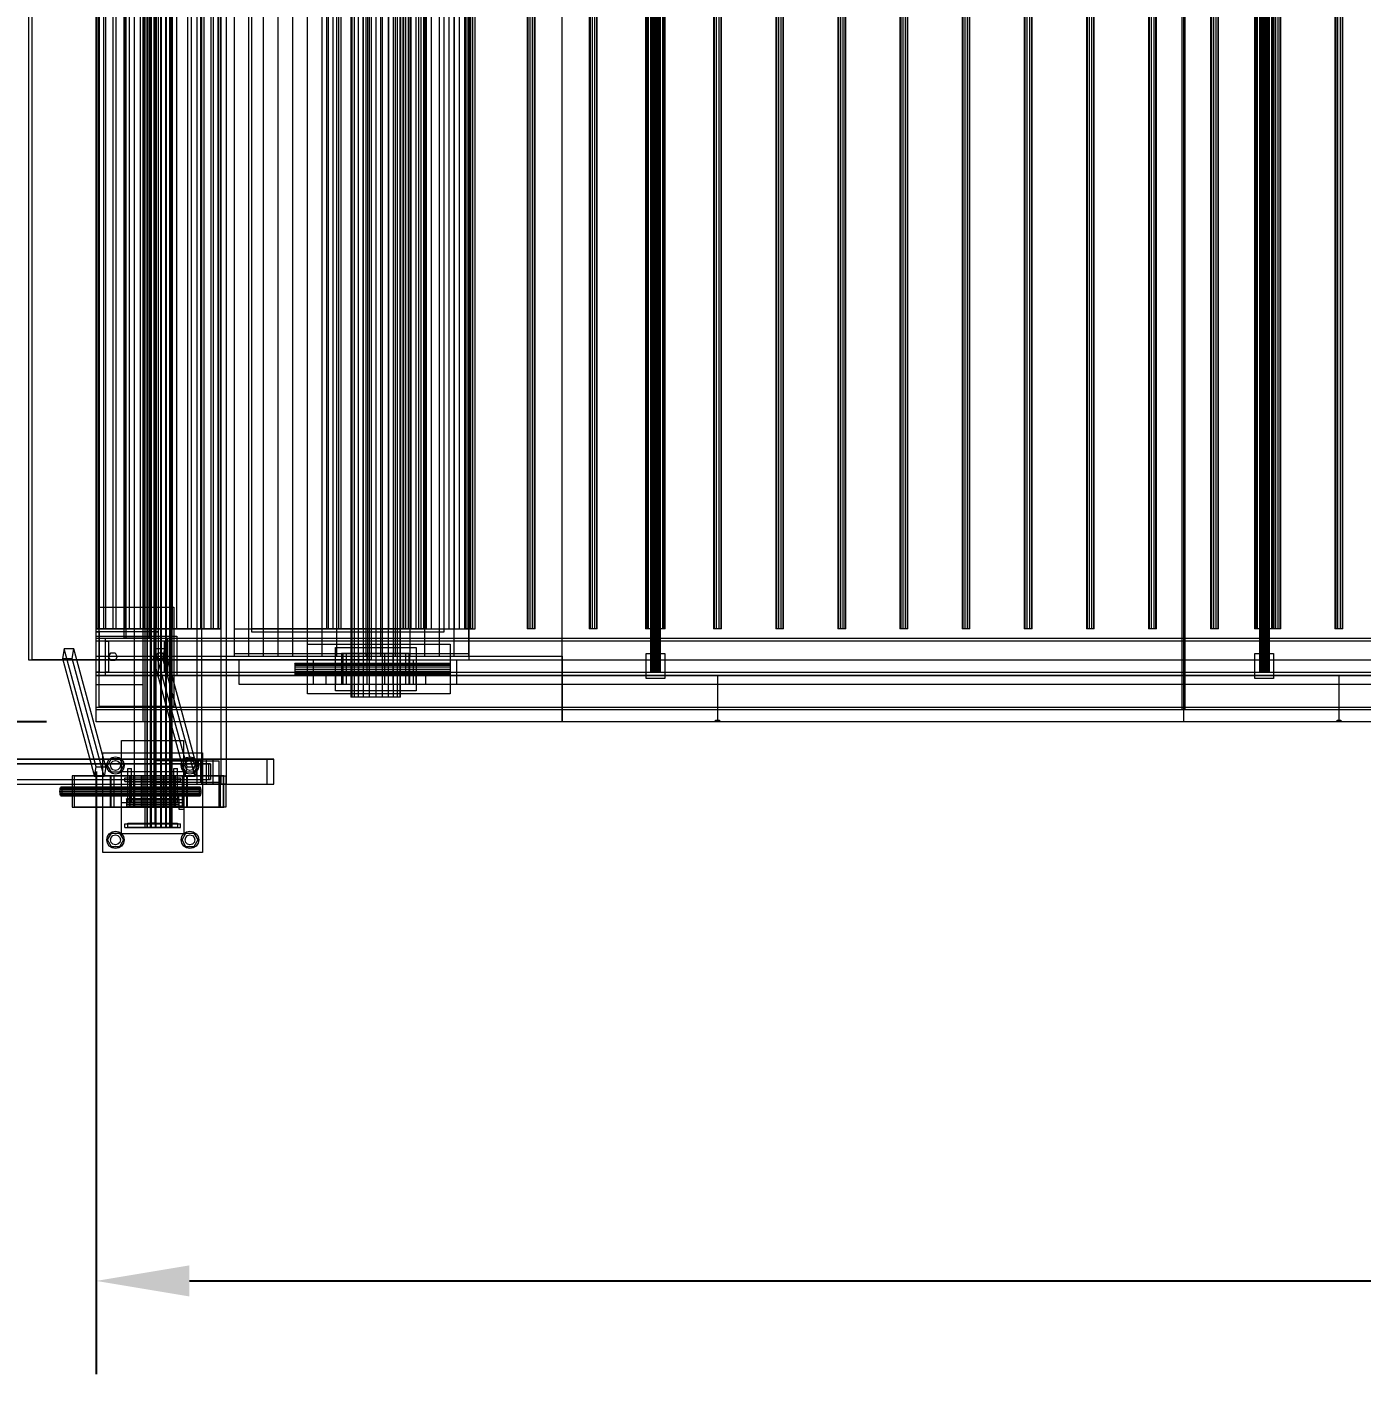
# Model space of a CAD drawing. Header units: millimetres. Extents: x -1970 to 59977, y -50268 to 6837.
# Drawn here: x 38728 to 40875, y -20450 to -18281 of the extents above; entities that cross this region are included whole.
import ezdxf

# ---------------------------------------------------------------- set-up
doc = ezdxf.new("R2010")
doc.units = ezdxf.units.MM
for name, color, linetype, lineweight in [('COTAS_O', 1, 'Continuous', 0), ('superior_C03', 7, 'Continuous', 0), ('superior_C03-dry', 7, 'Continuous', 0), ('superior_secador', 7, 'Continuous', 0)]:
    doc.layers.add(name, color=color, linetype=linetype, lineweight=lineweight)
doc.dimstyles.new('R19_100', dxfattribs={"dimtxt": 250, "dimasz": 150, "dimexe": 150, "dimexo": 80, "dimgap": 100, "dimtad": 1, "dimtih": 1, "dimtoh": 1, "dimdsep": 46, "dimcen": 0.09, "dimadec": 0, "dimazin": 0, "dimtfac": 1, "dimtdec": 4, "dimtofl": 0, "dimtmove": 0, "dimatfit": 3, "dimfxl": 1, "dimtolj": 1, "dimtzin": 0, "dimarcsym": 0})

# ---------------------------------------------------------------- blocks, each defined once
blk = doc.blocks.new('*D35')
at = {"layer": 'COTAS_O', "color": 0, "lineweight": -2, "transparency": 16777216}
for p, q in [((38839.3, -19480), (38839.3, -20450)), ((58839.3, -19480), (58839.3, -20450)), ((38989.3, -20300), (58689.3, -20300))]:
    blk.add_line(p, q, dxfattribs=at)
at = {"layer": 'COTAS_O', "color": 0, "transparency": 16777216}
for points in [[(38989.3, -20275), (38989.3, -20325), (38839.3, -20300)], [(58689.3, -20275), (58689.3, -20325), (58839.3, -20300)]]:
    blk.add_solid(points, dxfattribs=at)
at = {"layer": 'Defpoints', "color": 0, "transparency": 16777216}
for p in [(38839.3, -19400), (58839.3, -19400), (58839.3, -20300)]:
    blk.add_point(p, dxfattribs=at)
blk = doc.blocks.new('*D36')
at = {"layer": 'COTAS_O', "color": 0, "lineweight": -2, "transparency": 16777216}
for p, q in [((38759.3, -16600), (37989.3, -16600)), ((38139.3, -19250), (38139.3, -16750)), ((38759.3, -19400), (37989.3, -19400))]:
    blk.add_line(p, q, dxfattribs=at)
at = {"layer": 'COTAS_O', "color": 0, "transparency": 16777216}
for points in [[(38114.3, -16750), (38164.3, -16750), (38139.3, -16600)], [(38114.3, -19250), (38164.3, -19250), (38139.3, -19400)]]:
    blk.add_solid(points, dxfattribs=at)
at = {"layer": 'Defpoints', "color": 0, "transparency": 16777216}
for p in [(38139.3, -16600), (38839.3, -16600), (38839.3, -19400)]:
    blk.add_point(p, dxfattribs=at)

msp = doc.modelspace()

# ---------------------------------------------------------------- linework, layer by layer
at = {"layer": 'superior_C03'}
for p, q in [((38917.556, -16430), (38917.556, -19570)), ((38917.815, -16430), (38917.815, -19570)), ((38920.6, -16430), (38920.6, -19570)), ((38921.338, -16430), (38921.338, -19570)), ((38926.484, -16430), (38926.484, -19570)), ((38927.588, -16430), (38927.588, -19570)), ((38934.312, -16430), (38934.312, -19570)), ((38935.614, -16430), (38935.614, -19570)), ((38942.892, -16430), (38942.892, -19570)), ((38944.194, -16430), (38944.194, -19570)), ((38950.918, -16430), (38950.918, -19570)), ((38952.022, -16430), (38952.022, -19570)), ((38957.168, -16430), (38957.168, -19570)), ((38957.906, -16430), (38957.906, -19570)), ((38960.691, -19570), (38960.691, -16430)), ((38960.95, -16430), (38960.95, -19570)), ((38900.29, -16470), (38900.29, -19530)), ((38927.79, -16470), (38927.79, -19530)), ((38932.79, -19530), (38932.79, -16470)), ((38960.29, -19530), (38960.29, -16470)), ((39001.51, -16500), (39001.51, -19500)), ((39009.37, -19500), (39009.37, -16500)), ((39040.488, -19500), (39040.488, -16500)), ((39048.348, -16500), (39048.348, -19500)), ((38730.564, -16700), (38730.564, -19300)), ((38736.179, -19300), (38736.179, -16700)), ((39276.26, -19300), (39276.26, -16700)), ((39281.875, -16700), (39281.875, -19300)), ((38839.315, -16750), (38839.315, -19250)), ((38841.807, -16750), (38841.807, -19250)), ((38843.634, -16750), (38843.634, -19250)), ((38850.94, -16750), (38850.94, -19250)), ((38854.469, -16750), (38854.469, -19250)), ((38866.091, -16750), (38866.091, -19250)), ((38871.081, -16750), (38871.081, -19250)), ((38886.228, -16750), (38886.228, -19250)), ((38892.34, -16750), (38892.34, -19250)), ((38909.979, -16750), (38909.979, -19250)), ((38916.795, -16750), (38916.795, -19250)), ((38935.725, -16750), (38935.725, -19250)), ((38942.781, -16750), (38942.781, -19250)), ((38961.711, -16750), (38961.711, -19250)), ((38968.527, -16750), (38968.527, -19250)), ((38986.166, -16750), (38986.166, -19250)), ((38992.278, -16750), (38992.278, -19250)), ((39007.425, -16750), (39007.425, -19250)), ((39012.415, -16750), (39012.415, -19250)), ((39024.037, -16750), (39024.037, -19250)), ((39027.566, -16750), (39027.566, -19250)), ((39034.872, -16750), (39034.872, -19250)), ((39036.699, -19250), (39036.699, -16750)), ((39039.191, -16750), (39039.191, -19250)), ((38843.634, -19250), (38839.315, -19250)), ((38839.315, -19250), (38841.807, -19250)), ((38841.807, -19250), (38850.94, -19250)), ((38854.469, -19250), (38843.634, -19250)), ((38850.94, -19250), (38866.091, -19250)), ((38871.081, -19250), (38854.469, -19250)), ((38866.091, -19250), (38886.228, -19250)), ((38892.34, -19250), (38871.081, -19250)), ((38886.228, -19250), (38909.979, -19250)), ((38916.795, -19250), (38892.34, -19250)), ((38909.979, -19250), (38935.725, -19250)), ((38942.781, -19250), (38916.795, -19250)), ((38935.725, -19250), (38961.711, -19250)), ((38968.527, -19250), (38942.781, -19250)), ((38961.711, -19250), (38986.166, -19250)), ((38992.278, -19250), (38968.527, -19250)), ((38986.166, -19250), (39007.425, -19250)), ((39012.415, -19250), (38992.278, -19250)), ((39007.425, -19250), (39024.037, -19250)), ((39027.566, -19250), (39012.415, -19250)), ((39024.037, -19250), (39034.872, -19250)), ((39036.699, -19250), (39027.566, -19250)), ((39034.872, -19250), (39039.191, -19250)), ((39039.191, -19250), (39036.699, -19250)), ((38787.832, -19282.29), (38784.971, -19297.71)), ((38803.423, -19282.29), (38787.832, -19282.29)), ((38839.484, -19472.29), (38787.832, -19282.29)), ((38800.563, -19297.71), (38803.423, -19282.29)), ((38855.076, -19472.29), (38803.423, -19282.29)), ((38934, -19282.29), (38931.14, -19297.71)), ((38949.592, -19282.29), (38934, -19282.29)), ((38985.653, -19472.29), (38934, -19282.29)), ((38946.731, -19297.71), (38949.592, -19282.29)), ((39001.244, -19472.29), (38949.592, -19282.29)), ((38730.564, -19300), (39276.26, -19300)), ((38730.564, -19300), (38736.179, -19300)), ((39281.875, -19300), (38736.179, -19300)), ((38784.971, -19297.71), (38800.563, -19297.71)), ((38784.971, -19297.71), (38836.624, -19487.71)), ((38852.215, -19487.71), (38800.563, -19297.71)), ((38931.14, -19297.71), (38946.731, -19297.71)), ((38931.14, -19297.71), (38982.792, -19487.71)), ((38998.384, -19487.71), (38946.731, -19297.71)), ((39281.875, -19300), (39276.26, -19300)), ((38880.066, -19530), (38880.066, -19430)), ((38880.066, -19430), (38980.066, -19430)), ((38980.066, -19430), (38980.066, -19530)), ((38850.29, -19610), (38850.29, -19450)), ((38850.29, -19450), (39010.29, -19450)), ((39010.29, -19450), (39010.29, -19610)), ((38942.622, -19460), (37968.165, -19460)), ((37971.221, -19467.5), (39020.686, -19467.5)), ((39023.557, -19467.5), (37974.092, -19467.5)), ((37977.148, -19460), (38951.605, -19460)), ((39016.507, -19460), (38042.051, -19460)), ((38053.279, -19460), (39027.736, -19460)), ((38836.624, -19487.71), (38839.484, -19472.29)), ((38839.484, -19472.29), (38855.076, -19472.29)), ((38855.076, -19472.29), (38852.215, -19487.71)), ((38856.29, -19470), (38857.356, -19464.642)), ((38857.356, -19475.358), (38856.29, -19470)), ((38857.356, -19464.642), (38860.391, -19460.101)), ((38860.391, -19479.899), (38857.356, -19475.358)), ((38857.49, -19470), (38863.89, -19458.915)), ((38863.89, -19481.085), (38857.49, -19470)), ((38860.391, -19460.101), (38864.933, -19457.066)), ((38862.29, -19470), (38863.362, -19466)), ((38863.362, -19474), (38862.29, -19470)), ((38863.362, -19466), (38866.29, -19463.072)), ((38866.29, -19476.928), (38863.362, -19474)), ((38863.89, -19458.915), (38876.69, -19458.915)), ((38864.933, -19457.066), (38870.29, -19456)), ((38866.29, -19463.072), (38870.29, -19462)), ((38870.29, -19478), (38866.29, -19476.928)), ((38870.29, -19456), (38875.648, -19457.066)), ((38870.29, -19462), (38874.29, -19463.072)), ((38874.29, -19476.928), (38870.29, -19478)), ((38874.29, -19463.072), (38877.219, -19466)), ((38877.219, -19474), (38874.29, -19476.928)), ((38875.648, -19457.066), (38880.19, -19460.101)), ((38876.69, -19458.915), (38883.09, -19470)), ((38883.09, -19470), (38876.69, -19481.085)), ((38877.219, -19466), (38878.29, -19470)), ((38878.29, -19470), (38877.219, -19474)), ((38880.19, -19460.101), (38883.225, -19464.642)), ((38883.225, -19475.358), (38880.19, -19479.899)), ((38883.225, -19464.642), (38884.29, -19470)), ((38884.29, -19470), (38883.225, -19475.358)), ((38890.29, -19530), (38890.29, -19475)), ((38890.29, -19475), (38896.29, -19475)), ((38896.29, -19530), (38896.29, -19475)), ((38961.73, -19462.5), (38932.496, -19462.5)), ((38932.496, -19462.5), (38932.496, -19497.5)), ((39007.505, -19462.5), (38932.496, -19462.5)), ((38942.622, -19460), (38942.622, -19500)), ((38951.605, -19460), (38942.622, -19460)), ((39040.067, -19460), (38942.622, -19460)), ((38951.605, -19500), (38951.605, -19460)), ((38951.605, -19460), (39049.05, -19460)), ((38961.73, -19497.5), (38961.73, -19462.5)), ((38961.73, -19462.5), (39036.738, -19462.5)), ((38964.29, -19530), (38964.29, -19475)), ((38964.29, -19475), (38970.29, -19475)), ((38970.29, -19530), (38970.29, -19475)), ((38976.29, -19470), (38977.356, -19464.642)), ((38977.356, -19475.358), (38976.29, -19470)), ((38977.356, -19464.642), (38980.391, -19460.101)), ((38980.391, -19479.899), (38977.356, -19475.358)), ((38977.49, -19470), (38983.89, -19458.915)), ((38983.89, -19481.085), (38977.49, -19470)), ((38980.391, -19460.101), (38984.933, -19457.066)), ((38982.29, -19470), (38983.362, -19466)), ((38983.362, -19474), (38982.29, -19470)), ((38982.792, -19487.71), (38985.653, -19472.29)), ((38983.362, -19466), (38986.29, -19463.072)), ((38986.29, -19476.928), (38983.362, -19474)), ((38983.89, -19458.915), (38996.69, -19458.915)), ((38984.933, -19457.066), (38990.29, -19456)), ((38985.653, -19472.29), (39001.244, -19472.29)), ((38986.29, -19463.072), (38990.29, -19462)), ((38990.29, -19478), (38986.29, -19476.928)), ((38990.29, -19456), (38995.648, -19457.066)), ((38990.29, -19462), (38994.29, -19463.072)), ((38994.29, -19476.928), (38990.29, -19478)), ((38994.29, -19463.072), (38997.219, -19466)), ((38997.219, -19474), (38994.29, -19476.928)), ((38995.648, -19457.066), (39000.19, -19460.101)), ((38996.69, -19458.915), (39003.09, -19470)), ((39003.09, -19470), (38996.69, -19481.085)), ((38997.219, -19466), (38998.29, -19470)), ((38998.29, -19470), (38997.219, -19474)), ((39001.244, -19472.29), (38998.384, -19487.71)), ((39000.19, -19460.101), (39003.225, -19464.642)), ((39003.225, -19475.358), (39000.19, -19479.899)), ((39003.225, -19464.642), (39004.29, -19470)), ((39004.29, -19470), (39003.225, -19475.358)), ((39007.505, -19497.5), (39007.505, -19462.5)), ((39007.505, -19462.5), (39036.738, -19462.5)), ((39016.507, -19460), (39016.507, -19500)), ((39027.736, -19460), (39016.507, -19460)), ((39113.953, -19460), (39016.507, -19460)), ((39020.686, -19492.5), (39020.686, -19467.5)), ((39020.686, -19467.5), (39023.557, -19467.5)), ((39023.557, -19467.5), (39023.557, -19492.5)), ((39027.736, -19500), (39027.736, -19460)), ((39027.736, -19460), (39125.182, -19460)), ((39036.738, -19462.5), (39036.738, -19497.5)), ((39040.067, -19460), (39040.067, -19500)), ((39049.05, -19460), (39040.067, -19460)), ((39049.05, -19500), (39049.05, -19460)), ((39113.953, -19460), (39113.953, -19500)), ((39125.182, -19460), (39113.953, -19460)), ((39125.182, -19500), (39125.182, -19460)), ((37971.221, -19492.5), (39020.686, -19492.5)), ((37974.092, -19492.5), (39023.557, -19492.5)), ((39044.559, -19487), (38800.945, -19487)), ((38800.945, -19487), (38800.945, -19537)), ((38804.313, -19487), (38800.945, -19487)), ((38804.313, -19537), (38804.313, -19487)), ((38804.313, -19487), (39047.927, -19487)), ((38852.215, -19487.71), (38836.624, -19487.71)), ((38864.933, -19482.934), (38860.391, -19479.899)), ((39037.285, -19487), (38861.882, -19487)), ((38861.882, -19487), (38861.882, -19537)), ((38863.23, -19487), (38861.882, -19487)), ((39038.183, -19487), (38862.781, -19487)), ((38862.781, -19487), (38862.781, -19537)), ((38868.395, -19487), (38862.781, -19487)), ((38863.23, -19537), (38863.23, -19487)), ((38863.23, -19487), (39038.632, -19487)), ((38876.69, -19481.085), (38863.89, -19481.085)), ((38870.29, -19484), (38864.933, -19482.934)), ((38868.395, -19537), (38868.395, -19487)), ((38868.395, -19487), (39043.797, -19487)), ((38875.648, -19482.934), (38870.29, -19484)), ((38880.19, -19479.899), (38875.648, -19482.934)), ((38880.29, -19580), (38880.29, -19480)), ((38880.29, -19480), (38980.29, -19480)), ((38885.29, -19490), (38975.29, -19490)), ((38885.29, -19496), (38885.29, -19490)), ((38885.29, -19496), (38975.29, -19496)), ((38890.29, -19497), (38890.29, -19490)), ((38890.29, -19490), (38970.29, -19490)), ((38970.29, -19497), (38890.29, -19497)), ((38893.454, -19487), (38892.901, -19487)), ((38892.901, -19487), (38899.404, -19487)), ((38892.901, -19487), (38892.901, -19537)), ((38900.979, -19487), (38893.454, -19487)), ((38893.454, -19487), (38893.454, -19537)), ((38899.404, -19487), (38911.975, -19487)), ((38899.404, -19487), (38899.404, -19537)), ((38914.331, -19487), (38900.979, -19487)), ((38900.979, -19487), (38900.979, -19537)), ((38911.975, -19487), (38928.698, -19487)), ((38911.975, -19487), (38911.975, -19537)), ((38931.478, -19487), (38914.331, -19487)), ((38914.331, -19487), (38914.331, -19537)), ((38926.79, -19563), (38926.79, -19497)), ((38926.79, -19497), (38933.79, -19497)), ((38928.698, -19487), (38947.028, -19487)), ((38928.698, -19487), (38928.698, -19537)), ((38949.808, -19487), (38931.478, -19487)), ((38931.478, -19487), (38931.478, -19537)), ((38932.496, -19497.5), (38961.73, -19497.5)), ((39007.505, -19497.5), (38932.496, -19497.5)), ((38933.79, -19497), (38933.79, -19563)), ((38947.028, -19487), (38964.174, -19487)), ((38947.028, -19487), (38947.028, -19537)), ((38966.531, -19487), (38949.808, -19487)), ((38949.808, -19487), (38949.808, -19537)), ((39036.738, -19497.5), (38961.73, -19497.5)), ((38964.174, -19487), (38977.527, -19487)), ((38964.174, -19487), (38964.174, -19537)), ((38979.102, -19487), (38966.531, -19487)), ((38966.531, -19487), (38966.531, -19537)), ((38970.29, -19490), (38970.29, -19497)), ((38975.29, -19496), (38975.29, -19490)), ((38977.527, -19487), (38985.052, -19487)), ((38977.527, -19487), (38977.527, -19537)), ((38985.605, -19487), (38979.102, -19487)), ((38979.102, -19487), (38979.102, -19537)), ((38980.29, -19480), (38980.29, -19580)), ((38984.933, -19482.934), (38980.391, -19479.899)), ((38998.384, -19487.71), (38982.792, -19487.71)), ((38996.69, -19481.085), (38983.89, -19481.085)), ((38990.29, -19484), (38984.933, -19482.934)), ((38985.052, -19487), (38985.605, -19487)), ((38985.052, -19537), (38985.052, -19487)), ((38985.605, -19487), (38985.605, -19537)), ((38995.648, -19482.934), (38990.29, -19484)), ((39000.19, -19479.899), (38995.648, -19482.934)), ((39036.738, -19497.5), (39007.505, -19497.5)), ((39023.557, -19492.5), (39020.686, -19492.5)), ((39037.285, -19537), (39037.285, -19487)), ((39037.285, -19487), (39038.632, -19487)), ((39038.183, -19537), (39038.183, -19487)), ((39038.183, -19487), (39043.797, -19487)), ((39038.632, -19487), (39038.632, -19537)), ((39043.797, -19487), (39043.797, -19537)), ((39044.559, -19537), (39044.559, -19487)), ((39044.559, -19487), (39047.927, -19487)), ((39047.927, -19487), (39047.927, -19537)), ((37968.165, -19500), (38942.622, -19500)), ((37977.148, -19500), (38951.605, -19500)), ((38042.051, -19500), (39016.507, -19500)), ((38053.279, -19500), (39027.736, -19500)), ((38781.006, -19512), (38781.126, -19509.321)), ((38781.126, -19514.679), (38781.006, -19512)), ((38781.006, -19512), (39005.131, -19512)), ((38781.126, -19509.321), (38781.467, -19507.05)), ((38781.126, -19509.321), (39005.251, -19509.321)), ((38781.467, -19516.95), (38781.126, -19514.679)), ((38781.126, -19514.679), (39005.251, -19514.679)), ((38781.467, -19507.05), (38781.977, -19505.533)), ((38781.467, -19507.05), (39005.592, -19507.05)), ((38781.977, -19518.467), (38781.467, -19516.95)), ((38781.467, -19516.95), (39005.592, -19516.95)), ((38781.977, -19505.533), (38782.578, -19505)), ((38781.977, -19505.533), (39006.102, -19505.533)), ((38782.578, -19519), (38781.977, -19518.467)), ((38781.977, -19518.467), (39006.102, -19518.467)), ((38782.578, -19505), (38783.18, -19505.533)), ((39006.703, -19505), (38782.578, -19505)), ((38783.18, -19518.467), (38782.578, -19519)), ((38782.578, -19519), (39006.703, -19519)), ((38783.18, -19505.533), (38783.69, -19507.05)), ((38783.18, -19505.533), (39007.305, -19505.533)), ((38783.69, -19516.95), (38783.18, -19518.467)), ((38783.18, -19518.467), (39007.305, -19518.467)), ((38783.69, -19507.05), (38784.031, -19509.321)), ((38783.69, -19507.05), (39007.815, -19507.05)), ((38784.031, -19514.679), (38783.69, -19516.95)), ((38783.69, -19516.95), (39007.815, -19516.95)), ((38784.031, -19509.321), (38784.15, -19512)), ((38784.031, -19509.321), (39008.156, -19509.321)), ((38784.15, -19512), (38784.031, -19514.679)), ((38784.031, -19514.679), (39008.156, -19514.679)), ((38784.15, -19512), (39008.275, -19512)), ((38942.622, -19500), (38951.605, -19500)), ((38942.622, -19500), (39040.067, -19500)), ((38951.605, -19500), (39049.05, -19500)), ((38972.29, -19524.8), (38972.29, -19519.6)), ((38980.29, -19519.6), (38972.29, -19519.6)), ((38980.29, -19519.6), (38980.29, -19524.8)), ((39001.51, -19500), (39040.488, -19500)), ((39001.51, -19500), (39009.37, -19500)), ((39005.251, -19509.321), (39005.131, -19512)), ((39005.131, -19512), (39005.251, -19514.679)), ((39005.592, -19507.05), (39005.251, -19509.321)), ((39005.251, -19514.679), (39005.592, -19516.95)), ((39006.102, -19505.533), (39005.592, -19507.05)), ((39005.592, -19516.95), (39006.102, -19518.467)), ((39006.703, -19505), (39006.102, -19505.533)), ((39006.102, -19518.467), (39006.703, -19519)), ((39007.305, -19505.533), (39006.703, -19505)), ((39006.703, -19519), (39007.305, -19518.467)), ((39007.815, -19507.05), (39007.305, -19505.533)), ((39007.305, -19518.467), (39007.815, -19516.95)), ((39008.156, -19509.321), (39007.815, -19507.05)), ((39007.815, -19516.95), (39008.156, -19514.679)), ((39008.275, -19512), (39008.156, -19509.321)), ((39008.156, -19514.679), (39008.275, -19512)), ((39048.348, -19500), (39009.37, -19500)), ((39016.507, -19500), (39027.736, -19500)), ((39016.507, -19500), (39113.953, -19500)), ((39027.736, -19500), (39125.182, -19500)), ((39040.067, -19500), (39049.05, -19500)), ((39048.348, -19500), (39040.488, -19500)), ((39113.953, -19500), (39125.182, -19500)), ((38800.945, -19537), (39044.559, -19537)), ((38800.945, -19537), (38804.313, -19537)), ((39047.927, -19537), (38804.313, -19537)), ((38861.882, -19537), (39037.285, -19537)), ((38861.882, -19537), (38863.23, -19537)), ((38862.781, -19537), (39038.183, -19537)), ((38862.781, -19537), (38868.395, -19537)), ((39038.632, -19537), (38863.23, -19537)), ((39043.797, -19537), (38868.395, -19537)), ((38980.066, -19530), (38880.066, -19530)), ((38888.29, -19524.457), (38888.29, -19523.6)), ((38972.29, -19523.6), (38888.29, -19523.6)), ((38888.29, -19524.457), (38888.29, -19526.8)), ((38888.29, -19524.457), (38972.29, -19524.457)), ((38888.29, -19526.8), (38888.29, -19530)), ((38888.29, -19526.8), (38972.29, -19526.8)), ((38888.29, -19530), (38888.29, -19533.2)), ((38888.29, -19530), (38972.29, -19530)), ((38888.29, -19533.2), (38888.29, -19535.543)), ((38888.29, -19533.2), (38972.29, -19533.2)), ((38888.29, -19535.543), (38888.29, -19536.4)), ((38888.29, -19535.543), (38972.29, -19535.543)), ((38888.29, -19536.4), (38972.29, -19536.4)), ((38890.29, -19530), (38896.29, -19530)), ((38899.404, -19537), (38892.901, -19537)), ((38892.901, -19537), (38893.454, -19537)), ((38893.454, -19537), (38900.979, -19537)), ((38911.975, -19537), (38899.404, -19537)), ((38960.29, -19530), (38900.29, -19530)), ((38900.979, -19537), (38914.331, -19537)), ((38928.698, -19537), (38911.975, -19537)), ((38914.331, -19537), (38931.478, -19537)), ((38932.79, -19530), (38927.79, -19530)), ((38947.028, -19537), (38928.698, -19537)), ((38931.478, -19537), (38949.808, -19537)), ((38964.174, -19537), (38947.028, -19537)), ((38949.808, -19537), (38966.531, -19537)), ((38977.527, -19537), (38964.174, -19537)), ((38964.29, -19530), (38970.29, -19530)), ((38966.531, -19537), (38979.102, -19537)), ((38972.29, -19523.6), (38972.29, -19524.457)), ((38972.29, -19524.457), (38972.29, -19526.8)), ((38972.29, -19524.8), (38972.29, -19535.2)), ((38972.29, -19524.8), (38980.29, -19524.8)), ((38972.29, -19526.8), (38972.29, -19530)), ((38972.29, -19530), (38972.29, -19533.2)), ((38972.29, -19533.2), (38972.29, -19535.543)), ((38972.29, -19535.2), (38972.29, -19540.4)), ((38972.29, -19535.2), (38980.29, -19535.2)), ((38972.29, -19535.543), (38972.29, -19536.4)), ((38972.29, -19540.4), (38980.29, -19540.4)), ((38985.052, -19537), (38977.527, -19537)), ((38979.102, -19537), (38985.605, -19537)), ((38980.29, -19524.8), (38980.29, -19535.2)), ((38980.29, -19535.2), (38980.29, -19540.4)), ((38985.605, -19537), (38985.052, -19537)), ((39038.632, -19537), (39037.285, -19537)), ((39043.797, -19537), (39038.183, -19537)), ((39047.927, -19537), (39044.559, -19537)), ((38885.29, -19564), (38975.29, -19564)), ((38885.29, -19570), (38885.29, -19564)), ((38890.29, -19570), (38890.29, -19563)), ((38890.29, -19563), (38970.29, -19563)), ((38933.79, -19563), (38926.79, -19563)), ((38970.29, -19563), (38970.29, -19570)), ((38975.29, -19570), (38975.29, -19564)), ((38856.29, -19590), (38857.356, -19584.642)), ((38857.356, -19584.642), (38860.391, -19580.101)), ((38857.49, -19590), (38863.89, -19578.915)), ((38860.391, -19580.101), (38864.933, -19577.066)), ((38862.29, -19590), (38863.362, -19586)), ((38863.362, -19586), (38866.29, -19583.072)), ((38863.89, -19578.915), (38876.69, -19578.915)), ((38864.933, -19577.066), (38870.29, -19576)), ((38866.29, -19583.072), (38870.29, -19582)), ((38870.29, -19576), (38875.648, -19577.066)), ((38870.29, -19582), (38874.29, -19583.072)), ((38874.29, -19583.072), (38877.219, -19586)), ((38875.648, -19577.066), (38880.19, -19580.101)), ((38876.69, -19578.915), (38883.09, -19590)), ((38877.219, -19586), (38878.29, -19590)), ((38880.19, -19580.101), (38883.225, -19584.642)), ((38980.29, -19580), (38880.29, -19580)), ((38883.225, -19584.642), (38884.29, -19590)), ((38885.29, -19570), (38975.29, -19570)), ((38970.29, -19570), (38890.29, -19570)), ((38920.6, -19570), (38917.556, -19570)), ((38917.556, -19570), (38917.815, -19570)), ((38917.815, -19570), (38921.338, -19570)), ((38926.484, -19570), (38920.6, -19570)), ((38921.338, -19570), (38927.588, -19570)), ((38934.312, -19570), (38926.484, -19570)), ((38927.588, -19570), (38935.614, -19570)), ((38942.892, -19570), (38934.312, -19570)), ((38935.614, -19570), (38944.194, -19570)), ((38950.918, -19570), (38942.892, -19570)), ((38944.194, -19570), (38952.022, -19570)), ((38957.168, -19570), (38950.918, -19570)), ((38952.022, -19570), (38957.906, -19570)), ((38960.691, -19570), (38957.168, -19570)), ((38957.906, -19570), (38960.95, -19570)), ((38960.95, -19570), (38960.691, -19570)), ((38976.29, -19590), (38977.356, -19584.642)), ((38977.356, -19584.642), (38980.391, -19580.101)), ((38977.49, -19590), (38983.89, -19578.915)), ((38980.391, -19580.101), (38984.933, -19577.066)), ((38982.29, -19590), (38983.362, -19586)), ((38983.362, -19586), (38986.29, -19583.072)), ((38983.89, -19578.915), (38996.69, -19578.915)), ((38984.933, -19577.066), (38990.29, -19576)), ((38986.29, -19583.072), (38990.29, -19582)), ((38990.29, -19576), (38995.648, -19577.066)), ((38990.29, -19582), (38994.29, -19583.072)), ((38994.29, -19583.072), (38997.219, -19586)), ((38995.648, -19577.066), (39000.19, -19580.101)), ((38996.69, -19578.915), (39003.09, -19590)), ((38997.219, -19586), (38998.29, -19590)), ((39000.19, -19580.101), (39003.225, -19584.642)), ((39003.225, -19584.642), (39004.29, -19590)), ((38857.356, -19595.358), (38856.29, -19590)), ((38860.391, -19599.899), (38857.356, -19595.358)), ((38863.89, -19601.085), (38857.49, -19590)), ((38864.933, -19602.934), (38860.391, -19599.899)), ((38863.362, -19594), (38862.29, -19590)), ((38866.29, -19596.928), (38863.362, -19594)), ((38876.69, -19601.085), (38863.89, -19601.085)), ((38870.29, -19604), (38864.933, -19602.934)), ((38870.29, -19598), (38866.29, -19596.928)), ((38874.29, -19596.928), (38870.29, -19598)), ((38875.648, -19602.934), (38870.29, -19604)), ((38877.219, -19594), (38874.29, -19596.928)), ((38880.19, -19599.899), (38875.648, -19602.934)), ((38883.09, -19590), (38876.69, -19601.085)), ((38878.29, -19590), (38877.219, -19594)), ((38883.225, -19595.358), (38880.19, -19599.899)), ((38884.29, -19590), (38883.225, -19595.358)), ((38977.356, -19595.358), (38976.29, -19590)), ((38980.391, -19599.899), (38977.356, -19595.358)), ((38983.89, -19601.085), (38977.49, -19590)), ((38984.933, -19602.934), (38980.391, -19599.899)), ((38983.362, -19594), (38982.29, -19590)), ((38986.29, -19596.928), (38983.362, -19594)), ((38996.69, -19601.085), (38983.89, -19601.085)), ((38990.29, -19604), (38984.933, -19602.934)), ((38990.29, -19598), (38986.29, -19596.928)), ((38994.29, -19596.928), (38990.29, -19598)), ((38995.648, -19602.934), (38990.29, -19604)), ((38997.219, -19594), (38994.29, -19596.928)), ((39000.19, -19599.899), (38995.648, -19602.934)), ((39003.09, -19590), (38996.69, -19601.085)), ((38998.29, -19590), (38997.219, -19594)), ((39003.225, -19595.358), (39000.19, -19599.899)), ((39004.29, -19590), (39003.225, -19595.358)), ((39010.29, -19610), (38850.29, -19610))]:
    msp.add_line(p, q, dxfattribs=at)
at = {"layer": 'superior_C03-dry'}
for p, q in [((39061.253, -16710), (39061.253, -19290)), ((39084.878, -19290), (39084.878, -16710)), ((39108.503, -19290), (39108.503, -16710)), ((39132.128, -19290), (39132.128, -16710)), ((39155.753, -19290), (39155.753, -16710)), ((39179.378, -19290), (39179.378, -16710)), ((39203.003, -19290), (39203.003, -16710)), ((39226.628, -19290), (39226.628, -16710)), ((39250.253, -19290), (39250.253, -16710)), ((39273.878, -19290), (39273.878, -16710)), ((39297.503, -19290), (39297.503, -16710)), ((39321.128, -19290), (39321.128, -16710)), ((39344.753, -19290), (39344.753, -16710)), ((39368.378, -19290), (39368.378, -16710)), ((39392.003, -19290), (39392.003, -16710)), ((39415.628, -19290), (39415.628, -16710)), ((39439.253, -19290), (39439.253, -16710)), ((39061.253, -16750), (39061.253, -19250)), ((39084.878, -19250), (39084.878, -16750)), ((39108.503, -19250), (39108.503, -16750)), ((39132.128, -19250), (39132.128, -16750)), ((39155.753, -19250), (39155.753, -16750)), ((39179.378, -19250), (39179.378, -16750)), ((39203.003, -19250), (39203.003, -16750)), ((39226.628, -19250), (39226.628, -16750)), ((39250.253, -19250), (39250.253, -16750)), ((39273.878, -19250), (39273.878, -16750)), ((39297.503, -19250), (39297.503, -16750)), ((39321.128, -19250), (39321.128, -16750)), ((39344.753, -19250), (39344.753, -16750)), ((39368.378, -19250), (39368.378, -16750)), ((39392.003, -19250), (39392.003, -16750)), ((39415.628, -19250), (39415.628, -16750)), ((39439.253, -19250), (39439.253, -16750)), ((39061.253, -19250), (39084.878, -19250)), ((39084.878, -19250), (39108.503, -19250)), ((39108.503, -19250), (39132.128, -19250)), ((39132.128, -19250), (39155.753, -19250)), ((39155.753, -19250), (39179.378, -19250)), ((39179.378, -19250), (39203.003, -19250)), ((39203.003, -19250), (39226.628, -19250)), ((39226.628, -19250), (39250.253, -19250)), ((39250.253, -19250), (39273.878, -19250)), ((39273.878, -19250), (39297.503, -19250)), ((39297.503, -19250), (39321.128, -19250)), ((39321.128, -19250), (39344.753, -19250)), ((39344.753, -19250), (39368.378, -19250)), ((39368.378, -19250), (39392.003, -19250)), ((39392.003, -19250), (39415.628, -19250)), ((39415.628, -19250), (39439.253, -19250)), ((39061.253, -19290), (39084.878, -19290)), ((39061.253, -19290), (39061.253, -19294)), ((39061.253, -19294), (39084.878, -19294)), ((39084.878, -19294), (39084.878, -19290)), ((39084.878, -19290), (39108.503, -19290)), ((39084.878, -19294), (39108.503, -19294)), ((39108.503, -19294), (39108.503, -19290)), ((39108.503, -19290), (39132.128, -19290)), ((39108.503, -19294), (39132.128, -19294)), ((39132.128, -19294), (39132.128, -19290)), ((39132.128, -19290), (39155.753, -19290)), ((39132.128, -19294), (39155.753, -19294)), ((39155.753, -19294), (39155.753, -19290)), ((39155.753, -19290), (39179.378, -19290)), ((39155.753, -19294), (39179.378, -19294)), ((39179.378, -19294), (39179.378, -19290)), ((39179.378, -19290), (39203.003, -19290)), ((39179.378, -19294), (39203.003, -19294)), ((39203.003, -19294), (39203.003, -19290)), ((39203.003, -19290), (39226.628, -19290)), ((39203.003, -19294), (39226.628, -19294)), ((39226.628, -19294), (39226.628, -19290)), ((39226.628, -19290), (39250.253, -19290)), ((39226.628, -19294), (39250.253, -19294)), ((39250.253, -19294), (39250.253, -19290)), ((39250.253, -19290), (39273.878, -19290)), ((39250.253, -19294), (39273.878, -19294)), ((39273.878, -19294), (39273.878, -19290)), ((39273.878, -19290), (39297.503, -19290)), ((39273.878, -19294), (39297.503, -19294)), ((39297.503, -19294), (39297.503, -19290)), ((39297.503, -19290), (39321.128, -19290)), ((39297.503, -19294), (39321.128, -19294)), ((39321.128, -19294), (39321.128, -19290)), ((39321.128, -19290), (39344.753, -19290)), ((39321.128, -19294), (39344.753, -19294)), ((39344.753, -19294), (39344.753, -19290)), ((39344.753, -19290), (39368.378, -19290)), ((39344.753, -19294), (39368.378, -19294)), ((39368.378, -19294), (39368.378, -19290)), ((39368.378, -19290), (39392.003, -19290)), ((39368.378, -19294), (39392.003, -19294)), ((39392.003, -19294), (39392.003, -19290)), ((39392.003, -19290), (39415.628, -19290)), ((39392.003, -19294), (39415.628, -19294)), ((39415.628, -19294), (39415.628, -19290)), ((39415.628, -19290), (39439.253, -19290)), ((39415.628, -19294), (39439.253, -19294)), ((39439.253, -19294), (39439.253, -19290))]:
    msp.add_line(p, q, dxfattribs=at)
at = {"layer": 'superior_secador'}
for p, q in [((38839.253, -19400), (38839.253, -16600)), ((38914.253, -16600), (38914.253, -19400)), ((39589.253, -19400), (39589.253, -16600)), ((40589.253, -16600), (40589.253, -19400)), ((40587.253, -19380), (40587.253, -16620)), ((40591.253, -16620), (40591.253, -19380)), ((39249.253, -16640), (39249.253, -19360)), ((39250.616, -16640), (39250.616, -19360)), ((39254.612, -16640), (39254.612, -19360)), ((39260.969, -16640), (39260.969, -19360)), ((39269.253, -16640), (39269.253, -19360)), ((39278.9, -16640), (39278.9, -19360)), ((39289.253, -16640), (39289.253, -19360)), ((39299.606, -16640), (39299.606, -19360)), ((39309.253, -16640), (39309.253, -19360)), ((39317.537, -16640), (39317.537, -19360)), ((39323.894, -16640), (39323.894, -19360)), ((39327.89, -16640), (39327.89, -19360)), ((39329.253, -19360), (39329.253, -16640)), ((39439.253, -16700), (39439.253, -19300)), ((39589.253, -19300), (39589.253, -16700)), ((39731.253, -16680), (39731.253, -19320)), ((39731.526, -16680), (39731.526, -19320)), ((39732.325, -16680), (39732.325, -19320)), ((39733.596, -16680), (39733.596, -19320)), ((39735.253, -16680), (39735.253, -19320)), ((39737.182, -16680), (39737.182, -19320)), ((39739.253, -16680), (39739.253, -19320)), ((39741.324, -16680), (39741.324, -19320)), ((39743.253, -16680), (39743.253, -19320)), ((39744.91, -16680), (39744.91, -19320)), ((39746.181, -16680), (39746.181, -19320)), ((39746.98, -16680), (39746.98, -19320)), ((39747.253, -19320), (39747.253, -16680)), ((40711.253, -16680), (40711.253, -19320)), ((40711.526, -16680), (40711.526, -19320)), ((40712.325, -16680), (40712.325, -19320)), ((40713.596, -16680), (40713.596, -19320)), ((40715.253, -16680), (40715.253, -19320)), ((40717.182, -16680), (40717.182, -19320)), ((40719.253, -16680), (40719.253, -19320)), ((40721.324, -16680), (40721.324, -19320)), ((40723.253, -16680), (40723.253, -19320)), ((40724.91, -16680), (40724.91, -19320)), ((40726.181, -16680), (40726.181, -19320)), ((40726.98, -16680), (40726.98, -19320)), ((40727.253, -19320), (40727.253, -16680)), ((38884.253, -19265), (38884.253, -16735)), ((38887.253, -16735), (38887.253, -19265)), ((38921.253, -19265), (38921.253, -16735)), ((38924.253, -16735), (38924.253, -19265)), ((38839.253, -19250), (38839.253, -16750)), ((38844.253, -16750), (38844.253, -19250)), ((38934.253, -19250), (38934.253, -16750)), ((38939.253, -16750), (38939.253, -19250)), ((39089.253, -16750), (39089.253, -19250)), ((39209.753, -16750), (39209.753, -19250)), ((39212.462, -16750), (39212.462, -19250)), ((39220.404, -16750), (39220.404, -19250)), ((39229.253, -16750), (39229.253, -19250)), ((39233.038, -16750), (39233.038, -19250)), ((39249.503, -16750), (39249.503, -19250)), ((39268.677, -16750), (39268.677, -19250)), ((39289.253, -16750), (39289.253, -19250)), ((39309.829, -16750), (39309.829, -19250)), ((39329.003, -16750), (39329.003, -19250)), ((39329.253, -19250), (39329.253, -16750)), ((39332.903, -16750), (39332.903, -19250)), ((39334.116, -16750), (39334.116, -19250)), ((39337.291, -16750), (39337.291, -19250)), ((39337.586, -19250), (39337.586, -16750)), ((39341.215, -16750), (39341.215, -19250)), ((39344.39, -16750), (39344.39, -19250)), ((39345.468, -16750), (39345.468, -19250)), ((39345.603, -19250), (39345.603, -16750)), ((39345.92, -19250), (39345.92, -16750)), ((39354.253, -19250), (39354.253, -16750)), ((39358.102, -16750), (39358.102, -19250)), ((39362.586, -19250), (39362.586, -16750)), ((39366.044, -16750), (39366.044, -19250)), ((39368.753, -19250), (39368.753, -16750)), ((39370.92, -19250), (39370.92, -16750)), ((39379.253, -19250), (39379.253, -16750)), ((39399.253, -19250), (39399.253, -16750)), ((39407.586, -19250), (39407.586, -16750)), ((39415.92, -19250), (39415.92, -16750)), ((39424.253, -19250), (39424.253, -16750)), ((39432.586, -19250), (39432.586, -16750)), ((39432.903, -16750), (39432.903, -19250)), ((39434.116, -16750), (39434.116, -19250)), ((39437.291, -16750), (39437.291, -19250)), ((39440.92, -19250), (39440.92, -16750)), ((39441.215, -16750), (39441.215, -19250)), ((39444.39, -16750), (39444.39, -19250)), ((39445.603, -19250), (39445.603, -16750)), ((39449.253, -19250), (39449.253, -16750)), ((39532.903, -16750), (39532.903, -19250)), ((39534.116, -16750), (39534.116, -19250)), ((39537.291, -16750), (39537.291, -19250)), ((39541.215, -16750), (39541.215, -19250)), ((39544.39, -16750), (39544.39, -19250)), ((39545.603, -19250), (39545.603, -16750)), ((39632.903, -16750), (39632.903, -19250)), ((39634.116, -16750), (39634.116, -19250)), ((39637.291, -16750), (39637.291, -19250)), ((39641.215, -16750), (39641.215, -19250)), ((39644.39, -16750), (39644.39, -19250)), ((39645.603, -19250), (39645.603, -16750)), ((39723.253, -16750), (39723.253, -19250)), ((39723.798, -16750), (39723.798, -19250)), ((39725.397, -16750), (39725.397, -19250)), ((39727.939, -16750), (39727.939, -19250)), ((39731.253, -16750), (39731.253, -19250)), ((39732.903, -16750), (39732.903, -19250)), ((39734.116, -16750), (39734.116, -19250)), ((39735.112, -16750), (39735.112, -19250)), ((39737.291, -16750), (39737.291, -19250)), ((39739.253, -16750), (39739.253, -19250)), ((39741.215, -16750), (39741.215, -19250)), ((39743.394, -16750), (39743.394, -19250)), ((39744.39, -16750), (39744.39, -19250)), ((39745.603, -19250), (39745.603, -16750)), ((39747.253, -16750), (39747.253, -19250)), ((39750.567, -16750), (39750.567, -19250)), ((39753.109, -16750), (39753.109, -19250)), ((39754.708, -16750), (39754.708, -19250)), ((39755.253, -19250), (39755.253, -16750)), ((39832.903, -16750), (39832.903, -19250)), ((39834.116, -16750), (39834.116, -19250)), ((39837.291, -16750), (39837.291, -19250)), ((39841.215, -16750), (39841.215, -19250)), ((39844.39, -16750), (39844.39, -19250)), ((39845.603, -19250), (39845.603, -16750)), ((39932.903, -16750), (39932.903, -19250)), ((39934.116, -16750), (39934.116, -19250)), ((39937.291, -16750), (39937.291, -19250)), ((39941.215, -16750), (39941.215, -19250)), ((39944.39, -16750), (39944.39, -19250)), ((39945.603, -19250), (39945.603, -16750)), ((40032.903, -16750), (40032.903, -19250)), ((40034.116, -16750), (40034.116, -19250)), ((40037.291, -16750), (40037.291, -19250)), ((40041.215, -16750), (40041.215, -19250)), ((40044.39, -16750), (40044.39, -19250)), ((40045.603, -19250), (40045.603, -16750)), ((40132.903, -16750), (40132.903, -19250)), ((40134.116, -16750), (40134.116, -19250)), ((40137.291, -16750), (40137.291, -19250)), ((40141.215, -16750), (40141.215, -19250)), ((40144.39, -16750), (40144.39, -19250)), ((40145.603, -19250), (40145.603, -16750)), ((40232.903, -16750), (40232.903, -19250)), ((40234.116, -16750), (40234.116, -19250)), ((40237.291, -16750), (40237.291, -19250)), ((40241.215, -16750), (40241.215, -19250)), ((40244.39, -16750), (40244.39, -19250)), ((40245.603, -19250), (40245.603, -16750)), ((40332.903, -16750), (40332.903, -19250)), ((40334.116, -16750), (40334.116, -19250)), ((40337.291, -16750), (40337.291, -19250)), ((40341.215, -16750), (40341.215, -19250)), ((40344.39, -16750), (40344.39, -19250)), ((40345.603, -19250), (40345.603, -16750)), ((40432.903, -16750), (40432.903, -19250)), ((40434.116, -16750), (40434.116, -19250)), ((40437.291, -16750), (40437.291, -19250)), ((40441.215, -16750), (40441.215, -19250)), ((40444.39, -16750), (40444.39, -19250)), ((40445.603, -19250), (40445.603, -16750)), ((40532.903, -16750), (40532.903, -19250)), ((40534.116, -16750), (40534.116, -19250)), ((40537.291, -16750), (40537.291, -19250)), ((40541.215, -16750), (40541.215, -19250)), ((40544.39, -16750), (40544.39, -19250)), ((40545.603, -19250), (40545.603, -16750)), ((40632.903, -16750), (40632.903, -19250)), ((40634.116, -16750), (40634.116, -19250)), ((40637.291, -16750), (40637.291, -19250)), ((40641.215, -16750), (40641.215, -19250)), ((40644.39, -16750), (40644.39, -19250)), ((40645.603, -19250), (40645.603, -16750)), ((40703.253, -16750), (40703.253, -19250)), ((40703.798, -16750), (40703.798, -19250)), ((40705.397, -16750), (40705.397, -19250)), ((40707.939, -16750), (40707.939, -19250)), ((40711.253, -16750), (40711.253, -19250)), ((40715.112, -16750), (40715.112, -19250)), ((40719.253, -16750), (40719.253, -19250)), ((40723.394, -16750), (40723.394, -19250)), ((40727.253, -16750), (40727.253, -19250)), ((40730.567, -16750), (40730.567, -19250)), ((40732.903, -16750), (40732.903, -19250)), ((40733.109, -16750), (40733.109, -19250)), ((40734.116, -16750), (40734.116, -19250)), ((40734.708, -16750), (40734.708, -19250)), ((40735.253, -19250), (40735.253, -16750)), ((40737.291, -16750), (40737.291, -19250)), ((40741.215, -16750), (40741.215, -19250)), ((40744.39, -16750), (40744.39, -19250)), ((40745.603, -19250), (40745.603, -16750)), ((40832.903, -16750), (40832.903, -19250)), ((40834.116, -16750), (40834.116, -19250)), ((40837.291, -16750), (40837.291, -19250)), ((40841.215, -16750), (40841.215, -19250)), ((40844.39, -16750), (40844.39, -19250)), ((40845.603, -19250), (40845.603, -16750)), ((38844.253, -19375), (38844.253, -19215)), ((38844.253, -19215), (38964.253, -19215)), ((38964.253, -19215), (38964.253, -19375)), ((38839.253, -19400), (38839.253, -19250)), ((38839.253, -19250), (38914.253, -19250)), ((38939.253, -19250), (38839.253, -19250)), ((38844.253, -19250), (38839.253, -19250)), ((38839.253, -19255), (38839.253, -19250)), ((38939.253, -19255), (38839.253, -19255)), ((38839.253, -19320), (38839.253, -19255)), ((38839.253, -19255), (38844.253, -19255)), ((38844.253, -19255), (38844.253, -19320)), ((38914.253, -19250), (38914.253, -19400)), ((38939.253, -19250), (38934.253, -19250)), ((38934.253, -19320), (38934.253, -19255)), ((38934.253, -19255), (38939.253, -19255)), ((38939.253, -19250), (38939.253, -19255)), ((38939.253, -19255), (38939.253, -19320)), ((39089.253, -19250), (39329.253, -19250)), ((39089.253, -19250), (39089.253, -19255)), ((39229.253, -19250), (39089.253, -19250)), ((39089.253, -19250), (39399.253, -19250)), ((39089.253, -19255), (39329.253, -19255)), ((39089.253, -19255), (39399.253, -19255)), ((39212.462, -19250), (39209.753, -19250)), ((39220.404, -19250), (39212.462, -19250)), ((39233.038, -19250), (39220.404, -19250)), ((39249.503, -19250), (39233.038, -19250)), ((39268.677, -19250), (39249.503, -19250)), ((39289.253, -19250), (39268.677, -19250)), ((39309.829, -19250), (39289.253, -19250)), ((39329.003, -19250), (39309.829, -19250)), ((39345.468, -19250), (39329.003, -19250)), ((39329.253, -19255), (39329.253, -19250)), ((39329.253, -19250), (39337.586, -19250)), ((39334.116, -19250), (39332.903, -19250)), ((39337.291, -19250), (39334.116, -19250)), ((39341.215, -19250), (39337.291, -19250)), ((39337.586, -19250), (39345.92, -19250)), ((39344.39, -19250), (39341.215, -19250)), ((39345.603, -19250), (39344.39, -19250)), ((39358.102, -19250), (39345.468, -19250)), ((39345.92, -19250), (39354.253, -19250)), ((39354.253, -19250), (39362.586, -19250)), ((39366.044, -19250), (39358.102, -19250)), ((39362.586, -19250), (39370.92, -19250)), ((39368.753, -19250), (39366.044, -19250)), ((39370.92, -19250), (39379.253, -19250)), ((39399.253, -19255), (39399.253, -19250)), ((39399.253, -19250), (39407.586, -19250)), ((39407.586, -19250), (39415.92, -19250)), ((39415.92, -19250), (39424.253, -19250)), ((39424.253, -19250), (39432.586, -19250)), ((39432.586, -19250), (39440.92, -19250)), ((39434.116, -19250), (39432.903, -19250)), ((39437.291, -19250), (39434.116, -19250)), ((39441.215, -19250), (39437.291, -19250)), ((39440.92, -19250), (39449.253, -19250)), ((39444.39, -19250), (39441.215, -19250)), ((39445.603, -19250), (39444.39, -19250)), ((39534.116, -19250), (39532.903, -19250)), ((39537.291, -19250), (39534.116, -19250)), ((39541.215, -19250), (39537.291, -19250)), ((39544.39, -19250), (39541.215, -19250)), ((39545.603, -19250), (39544.39, -19250)), ((39634.116, -19250), (39632.903, -19250)), ((39637.291, -19250), (39634.116, -19250)), ((39641.215, -19250), (39637.291, -19250)), ((39644.39, -19250), (39641.215, -19250)), ((39645.603, -19250), (39644.39, -19250)), ((39723.798, -19250), (39723.253, -19250)), ((39725.397, -19250), (39723.798, -19250)), ((39727.939, -19250), (39725.397, -19250)), ((39731.253, -19250), (39727.939, -19250)), ((39735.112, -19250), (39731.253, -19250)), ((39734.116, -19250), (39732.903, -19250)), ((39737.291, -19250), (39734.116, -19250)), ((39739.253, -19250), (39735.112, -19250)), ((39741.215, -19250), (39737.291, -19250)), ((39743.394, -19250), (39739.253, -19250)), ((39744.39, -19250), (39741.215, -19250)), ((39747.253, -19250), (39743.394, -19250)), ((39745.603, -19250), (39744.39, -19250)), ((39750.567, -19250), (39747.253, -19250)), ((39753.109, -19250), (39750.567, -19250)), ((39754.708, -19250), (39753.109, -19250)), ((39755.253, -19250), (39754.708, -19250)), ((39834.116, -19250), (39832.903, -19250)), ((39837.291, -19250), (39834.116, -19250)), ((39841.215, -19250), (39837.291, -19250)), ((39844.39, -19250), (39841.215, -19250)), ((39845.603, -19250), (39844.39, -19250)), ((39934.116, -19250), (39932.903, -19250)), ((39937.291, -19250), (39934.116, -19250)), ((39941.215, -19250), (39937.291, -19250)), ((39944.39, -19250), (39941.215, -19250)), ((39945.603, -19250), (39944.39, -19250)), ((40034.116, -19250), (40032.903, -19250)), ((40037.291, -19250), (40034.116, -19250)), ((40041.215, -19250), (40037.291, -19250)), ((40044.39, -19250), (40041.215, -19250)), ((40045.603, -19250), (40044.39, -19250)), ((40134.116, -19250), (40132.903, -19250)), ((40137.291, -19250), (40134.116, -19250)), ((40141.215, -19250), (40137.291, -19250)), ((40144.39, -19250), (40141.215, -19250)), ((40145.603, -19250), (40144.39, -19250)), ((40234.116, -19250), (40232.903, -19250)), ((40237.291, -19250), (40234.116, -19250)), ((40241.215, -19250), (40237.291, -19250)), ((40244.39, -19250), (40241.215, -19250)), ((40245.603, -19250), (40244.39, -19250)), ((40334.116, -19250), (40332.903, -19250)), ((40337.291, -19250), (40334.116, -19250)), ((40341.215, -19250), (40337.291, -19250)), ((40344.39, -19250), (40341.215, -19250)), ((40345.603, -19250), (40344.39, -19250)), ((40434.116, -19250), (40432.903, -19250)), ((40437.291, -19250), (40434.116, -19250)), ((40441.215, -19250), (40437.291, -19250)), ((40444.39, -19250), (40441.215, -19250)), ((40445.603, -19250), (40444.39, -19250)), ((40534.116, -19250), (40532.903, -19250)), ((40537.291, -19250), (40534.116, -19250)), ((40541.215, -19250), (40537.291, -19250)), ((40544.39, -19250), (40541.215, -19250)), ((40545.603, -19250), (40544.39, -19250)), ((40634.116, -19250), (40632.903, -19250)), ((40637.291, -19250), (40634.116, -19250)), ((40641.215, -19250), (40637.291, -19250)), ((40644.39, -19250), (40641.215, -19250)), ((40645.603, -19250), (40644.39, -19250)), ((40703.798, -19250), (40703.253, -19250)), ((40705.397, -19250), (40703.798, -19250)), ((40707.939, -19250), (40705.397, -19250)), ((40711.253, -19250), (40707.939, -19250)), ((40715.112, -19250), (40711.253, -19250)), ((40719.253, -19250), (40715.112, -19250)), ((40723.394, -19250), (40719.253, -19250)), ((40727.253, -19250), (40723.394, -19250)), ((40730.567, -19250), (40727.253, -19250)), ((40733.109, -19250), (40730.567, -19250)), ((40734.116, -19250), (40732.903, -19250)), ((40734.708, -19250), (40733.109, -19250)), ((40737.291, -19250), (40734.116, -19250)), ((40735.253, -19250), (40734.708, -19250)), ((40741.215, -19250), (40737.291, -19250)), ((40744.39, -19250), (40741.215, -19250)), ((40745.603, -19250), (40744.39, -19250)), ((40834.116, -19250), (40832.903, -19250)), ((40837.291, -19250), (40834.116, -19250)), ((40841.215, -19250), (40837.291, -19250)), ((40844.39, -19250), (40841.215, -19250)), ((40845.603, -19250), (40844.39, -19250)), ((38839.253, -19325), (38839.253, -19262)), ((38839.253, -19262), (38969.253, -19262)), ((38839.253, -19325), (38839.253, -19265)), ((38839.253, -19265), (58839.253, -19265)), ((38839.253, -19270), (38839.253, -19265)), ((58839.253, -19270), (38839.253, -19270)), ((38854.253, -19270), (38854.253, -19265)), ((38854.253, -19265), (38954.253, -19265)), ((38954.253, -19270), (38854.253, -19270)), ((38854.253, -19320), (38854.253, -19270)), ((38854.253, -19270), (38859.253, -19270)), ((38859.253, -19270), (38859.253, -19320)), ((38924.253, -19265), (38884.253, -19265)), ((38887.253, -19265), (38884.253, -19265)), ((38924.253, -19265), (38921.253, -19265)), ((38949.253, -19320), (38949.253, -19270)), ((38949.253, -19270), (38954.253, -19270)), ((38954.253, -19265), (38954.253, -19270)), ((38954.253, -19270), (38954.253, -19320)), ((38969.253, -19262), (38969.253, -19325)), ((39179.253, -19355), (39179.253, -19275)), ((39179.253, -19275), (39409.253, -19275)), ((39224.253, -19350), (39224.253, -19280)), ((39224.253, -19280), (39354.253, -19280)), ((39354.253, -19280), (39354.253, -19350)), ((39409.253, -19275), (39409.253, -19355)), ((38839.253, -19400), (38839.253, -19294)), ((38839.253, -19294), (39589.253, -19294)), ((38859.253, -19295), (38862.753, -19288.938)), ((38862.753, -19301.062), (38859.253, -19295)), ((38862.753, -19288.938), (38869.753, -19288.938)), ((38869.753, -19301.062), (38862.753, -19301.062)), ((38869.753, -19288.938), (38873.253, -19295)), ((38873.253, -19295), (38869.753, -19301.062)), ((38935.253, -19295), (38938.753, -19288.938)), ((38938.753, -19301.062), (38935.253, -19295)), ((38938.753, -19288.938), (38945.753, -19288.938)), ((38945.753, -19301.062), (38938.753, -19301.062)), ((38945.753, -19288.938), (38949.253, -19295)), ((38949.253, -19295), (38945.753, -19301.062)), ((39069.253, -19340), (39069.253, -19300)), ((39069.253, -19300), (39349.253, -19300)), ((39069.253, -19300), (39419.253, -19300)), ((39189.253, -19340), (39189.253, -19300)), ((39189.253, -19300), (58489.253, -19300)), ((39236.127, -19290), (39234.253, -19290)), ((39234.253, -19290), (39234.253, -19340)), ((39241.622, -19290), (39236.127, -19290)), ((39236.127, -19290), (39236.127, -19340)), ((39250.362, -19290), (39241.622, -19290)), ((39241.622, -19290), (39241.622, -19340)), ((39261.753, -19290), (39250.362, -19290)), ((39250.362, -19290), (39250.362, -19340)), ((39275.018, -19290), (39261.753, -19290)), ((39261.753, -19290), (39261.753, -19340)), ((39289.253, -19290), (39275.018, -19290)), ((39275.018, -19290), (39275.018, -19340)), ((39303.488, -19290), (39289.253, -19290)), ((39289.253, -19290), (39289.253, -19340)), ((39316.753, -19290), (39303.488, -19290)), ((39303.488, -19290), (39303.488, -19340)), ((39328.144, -19290), (39316.753, -19290)), ((39316.753, -19290), (39316.753, -19340)), ((39336.884, -19290), (39328.144, -19290)), ((39328.144, -19290), (39328.144, -19340)), ((39342.379, -19290), (39336.884, -19290)), ((39336.884, -19290), (39336.884, -19340)), ((39342.379, -19290), (39344.253, -19290)), ((39342.379, -19290), (39342.379, -19340)), ((39344.253, -19340), (39344.253, -19290)), ((39349.253, -19300), (39349.253, -19340)), ((39419.253, -19300), (39419.253, -19340)), ((39439.253, -19300), (39589.253, -19300)), ((39589.253, -19294), (39589.253, -19400)), ((39724.253, -19330), (39724.253, -19290)), ((39724.253, -19290), (39754.253, -19290)), ((39754.253, -19290), (39754.253, -19330)), ((40704.253, -19330), (40704.253, -19290)), ((40704.253, -19290), (40734.253, -19290)), ((40734.253, -19290), (40734.253, -19330)), ((38839.253, -19325), (38839.253, -19320)), ((38839.253, -19320), (38969.253, -19320)), ((38839.253, -19320), (58839.253, -19320)), ((38839.253, -19320), (38939.253, -19320)), ((38844.253, -19320), (38839.253, -19320)), ((38839.253, -19400), (38839.253, -19325)), ((38839.253, -19325), (39839.253, -19325)), ((38969.253, -19325), (38839.253, -19325)), ((58839.253, -19325), (38839.253, -19325)), ((38939.253, -19325), (38839.253, -19325)), ((38854.253, -19325), (38854.253, -19320)), ((38854.253, -19320), (38954.253, -19320)), ((38859.253, -19320), (38854.253, -19320)), ((38954.253, -19325), (38854.253, -19325)), ((38939.253, -19320), (38934.253, -19320)), ((38939.253, -19320), (38939.253, -19325)), ((38954.253, -19320), (38949.253, -19320)), ((38954.253, -19320), (38954.253, -19325)), ((38969.253, -19320), (38969.253, -19325)), ((39159.253, -19306.685), (39159.253, -19306)), ((39409.253, -19306), (39159.253, -19306)), ((39159.253, -19306.685), (39159.253, -19308.636)), ((39159.253, -19306.685), (39409.253, -19306.685)), ((39159.253, -19308.636), (39159.253, -19311.556)), ((39159.253, -19308.636), (39409.253, -19308.636)), ((39159.253, -19311.556), (39159.253, -19315)), ((39159.253, -19311.556), (39409.253, -19311.556)), ((39159.253, -19315), (39159.253, -19318.444)), ((39159.253, -19315), (39409.253, -19315)), ((39159.253, -19318.444), (39159.253, -19321.364)), ((39159.253, -19318.444), (39409.253, -19318.444)), ((39159.253, -19321.364), (39159.253, -19323.315)), ((39159.253, -19321.364), (39409.253, -19321.364)), ((39159.253, -19323.315), (39159.253, -19324)), ((39159.253, -19323.315), (39409.253, -19323.315)), ((39159.253, -19324), (39409.253, -19324)), ((39209.253, -19340), (39209.253, -19325)), ((39209.253, -19325), (39224.253, -19325)), ((39224.253, -19325), (39224.253, -19340)), ((39354.253, -19340), (39354.253, -19325)), ((39354.253, -19325), (39369.253, -19325)), ((39369.253, -19325), (39369.253, -19340)), ((39409.253, -19306), (39409.253, -19306.685)), ((39409.253, -19306.685), (39409.253, -19308.636)), ((39409.253, -19308.636), (39409.253, -19311.556)), ((39409.253, -19311.556), (39409.253, -19315)), ((39409.253, -19315), (39409.253, -19318.444)), ((39409.253, -19318.444), (39409.253, -19321.364)), ((39409.253, -19321.364), (39409.253, -19323.315)), ((39409.253, -19323.315), (39409.253, -19324)), ((39731.526, -19320), (39731.253, -19320)), ((39732.325, -19320), (39731.526, -19320)), ((39733.596, -19320), (39732.325, -19320)), ((39735.253, -19320), (39733.596, -19320)), ((39737.182, -19320), (39735.253, -19320)), ((39739.253, -19320), (39737.182, -19320)), ((39741.324, -19320), (39739.253, -19320)), ((39743.253, -19320), (39741.324, -19320)), ((39744.91, -19320), (39743.253, -19320)), ((39746.181, -19320), (39744.91, -19320)), ((39746.98, -19320), (39746.181, -19320)), ((39747.253, -19320), (39746.98, -19320)), ((39839.253, -19325), (39839.253, -19400)), ((39839.253, -19325), (40839.253, -19325)), ((40711.526, -19320), (40711.253, -19320)), ((40712.325, -19320), (40711.526, -19320)), ((40713.596, -19320), (40712.325, -19320)), ((40715.253, -19320), (40713.596, -19320)), ((40717.182, -19320), (40715.253, -19320)), ((40719.253, -19320), (40717.182, -19320)), ((40721.324, -19320), (40719.253, -19320)), ((40723.253, -19320), (40721.324, -19320)), ((40724.91, -19320), (40723.253, -19320)), ((40726.181, -19320), (40724.91, -19320)), ((40726.98, -19320), (40726.181, -19320)), ((40727.253, -19320), (40726.98, -19320)), ((40839.253, -19325), (40839.253, -19400)), ((40839.253, -19325), (41839.253, -19325)), ((38839.253, -19400), (38839.253, -19340)), ((38839.253, -19340), (38914.253, -19340)), ((38914.253, -19340), (38914.253, -19400)), ((39349.253, -19340), (39069.253, -19340)), ((39419.253, -19340), (39069.253, -19340)), ((58489.253, -19340), (39189.253, -19340)), ((39224.253, -19340), (39209.253, -19340)), ((39236.127, -19340), (39234.253, -19340)), ((39241.622, -19340), (39236.127, -19340)), ((39250.362, -19340), (39241.622, -19340)), ((39261.753, -19340), (39250.362, -19340)), ((39275.018, -19340), (39261.753, -19340)), ((39289.253, -19340), (39275.018, -19340)), ((39303.488, -19340), (39289.253, -19340)), ((39316.753, -19340), (39303.488, -19340)), ((39328.144, -19340), (39316.753, -19340)), ((39336.884, -19340), (39328.144, -19340)), ((39342.379, -19340), (39336.884, -19340)), ((39344.253, -19340), (39342.379, -19340)), ((39369.253, -19340), (39354.253, -19340)), ((39754.253, -19330), (39724.253, -19330)), ((40734.253, -19330), (40704.253, -19330)), ((39409.253, -19355), (39179.253, -19355)), ((39354.253, -19350), (39224.253, -19350)), ((39250.616, -19360), (39249.253, -19360)), ((39254.612, -19360), (39250.616, -19360)), ((39260.969, -19360), (39254.612, -19360)), ((39269.253, -19360), (39260.969, -19360)), ((39278.9, -19360), (39269.253, -19360)), ((39289.253, -19360), (39278.9, -19360)), ((39299.606, -19360), (39289.253, -19360)), ((39309.253, -19360), (39299.606, -19360)), ((39317.537, -19360), (39309.253, -19360)), ((39323.894, -19360), (39317.537, -19360)), ((39327.89, -19360), (39323.894, -19360)), ((39329.253, -19360), (39327.89, -19360)), ((38839.253, -19400), (38839.253, -19376)), ((38839.253, -19376), (58839.253, -19376)), ((38839.253, -19400), (38839.253, -19380)), ((38839.253, -19380), (58839.253, -19380)), ((38964.253, -19375), (38844.253, -19375)), ((40591.253, -19380), (40587.253, -19380)), ((39839.253, -19400), (38839.253, -19400)), ((58839.253, -19400), (38839.253, -19400)), ((38914.253, -19400), (38839.253, -19400)), ((39589.253, -19400), (38839.253, -19400)), ((40589.253, -19400), (39589.253, -19400)), ((39836.253, -19400), (39836.253, -19397)), ((39836.253, -19397), (39842.253, -19397)), ((39842.253, -19400), (39836.253, -19400)), ((40839.253, -19400), (39839.253, -19400)), ((39842.253, -19397), (39842.253, -19400)), ((41589.253, -19400), (40589.253, -19400)), ((40836.253, -19400), (40836.253, -19397)), ((40836.253, -19397), (40842.253, -19397)), ((40842.253, -19400), (40836.253, -19400)), ((41839.253, -19400), (40839.253, -19400)), ((40842.253, -19397), (40842.253, -19400))]:
    msp.add_line(p, q, dxfattribs=at)

# ---------------------------------------------------------------- dimensions: what is measured, and where the dimension line sits
at = {"layer": 'COTAS_O'}
for p2, distance, picture, middle in [((38839.253, -16600), 700, '*D36', (38139.253, -18000)), ((58839.253, -19400), -900, '*D35', (48839.253, -20300))]:
    dim = msp.add_aligned_dim(p1=(38839.253, -19400), p2=p2, distance=distance, text='<> O', dimstyle='R19_100', dxfattribs=at)
    dim.commit()
    dim.dimension.update_dxf_attribs({"geometry": picture, "text_midpoint": middle})

doc.saveas('drawing.dxf')
